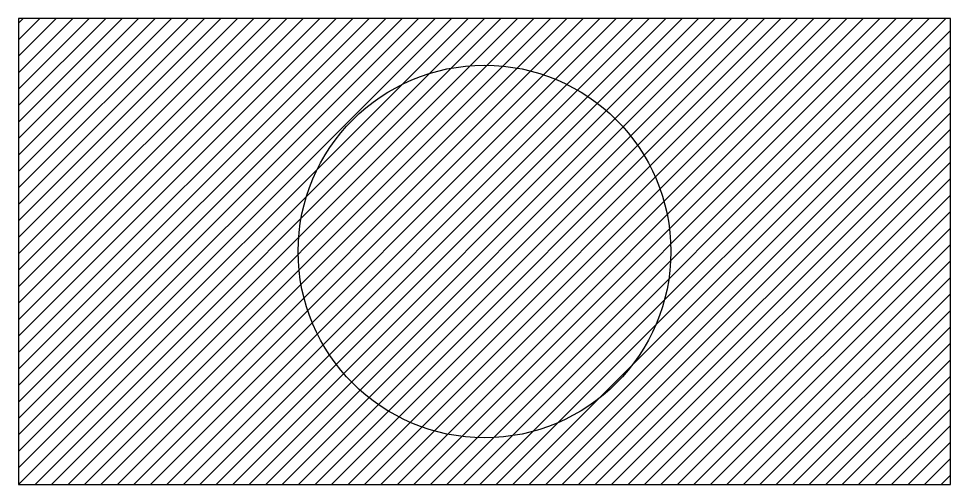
# Model space of a CAD drawing. Header units: millimetres. Extents: x 0 to 10, y 0 to 5.
import ezdxf

# ---------------------------------------------------------------- set-up
doc = ezdxf.new("R2010")
doc.units = ezdxf.units.MM

# ---------------------------------------------------------------- blocks, each defined once
blk = doc.blocks.new('Скважина добывающая нефтяная')
h = blk.add_hatch()
h.set_pattern_fill('SOLID')
h.paths.add_polyline_path([(0, 0), (10, 0), (10, 5), (0, 5)])
blk.add_lwpolyline([(0, 0), (10, 0), (10, 5), (0, 5)], close=True)
blk.add_circle((5, 2.5), 2)

msp = doc.modelspace()

# ---------------------------------------------------------------- block references
msp.add_blockref('Скважина добывающая нефтяная', (0, 0))

doc.saveas('drawing.dxf')
